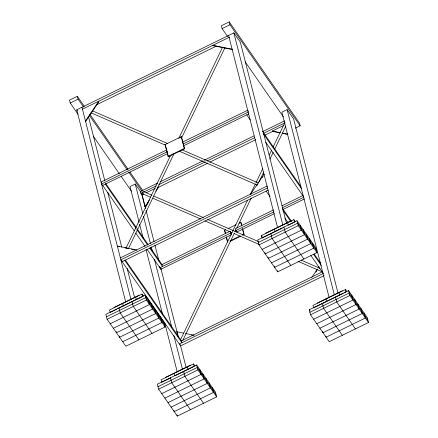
<?xml version="1.0" encoding="UTF-8"?>
<svg xmlns="http://www.w3.org/2000/svg" width="438" height="438" viewBox="0 0 438 438"><rect width="100%" height="100%" fill="white"/><g stroke="black" fill="none" stroke-linecap="round" stroke-linejoin="round"><path stroke-width="0.66" d="M126.089 248.012L170.502 155.578M178.797 138.32L222.323 47.737M128.493 248.477L174.089 153.579M181.496 138.173L224.727 48.202M180.456 339.861L247.371 200.593M250.333 194.434L255.37 183.955M255.962 182.723L262.773 168.548M269.288 154.992L271.653 150.064M273.137 146.982L284.684 122.947M182.854 340.326L234.379 233.104M234.971 231.872L235.858 230.021M236.75 228.176L251.259 197.981M258.957 181.956L263.692 172.096M269.912 159.158L273.17 152.38M274.648 149.298L285.603 126.494M148.268 202.564L145.241 207.086L144.978 206.709L149.522 199.925M157.094 188.619L158.227 186.927L158.49 187.3L155.84 191.258M256.679 185.926L257.812 184.234M262.357 177.45L263.112 176.317M311.768 277.484L317.446 269.003M318.202 267.875L318.963 266.742M315.814 272.206L316.948 270.509M84.364 106.39L77.351 96.283L69.494 100.132L70.222 102.99L78.019 114.219M295.294 128.186L300.129 125.816L299.4 122.958L229.233 21.9L221.376 25.749L222.104 28.607L227.563 36.469M70.222 102.99L78.079 99.141L77.351 96.283M222.104 28.607L229.961 24.758L229.233 21.9M125.722 302.05L76.732 109.834L233.848 32.888L240.347 42.245L286.468 223.194M82.453 109.177L229.096 37.356L229.359 37.734M96.639 104.737L216.284 46.143M165.055 144.6L181.316 136.634L184.584 148.816L168.323 156.782L165.055 144.6L165.312 144.973M179.766 137.893L181.573 137.012M166.916 149.807L101.178 182L101.665 183.905L134.209 230.777M182.701 142.076L247.826 110.179L248.149 111.455M101.665 183.905L167.404 151.712M183.188 143.982L248.308 112.09M102.706 185.405L167.831 153.508M183.61 145.777L248.828 113.842M168.061 156.404L184.321 148.444L181.316 136.634M140.976 192.255L135.243 183.998L130.009 186.566L139.12 222.312M337.999 293.077L293.624 118.972L287.125 109.615L281.886 112.183L329.135 297.539M157.62 183.073L140.439 191.483L140.926 193.393L142.23 195.266M160.078 181.869L203.024 160.834M204.25 160.231L253.952 135.895M262.543 131.685L284.629 120.866M140.926 193.393L156.267 185.882M158.72 184.677L205.351 161.841M207.196 160.938L254.44 137.8M263.643 133.294L285.116 122.777M143.774 194.007L141.967 194.888L144.978 206.709M146.183 192.824L155.216 188.4M279.92 132.873L272.611 131.411L272.348 131.033L283.791 125.432M158.178 187.453L207.88 163.111M209.72 162.208L255.737 139.673M264.941 135.161L272.918 131.258M120.357 257.889L267.005 186.068L267.262 186.44M267.487 187.973L120.844 259.794L180.62 345.878L324.197 275.562M268.264 190.103L122.142 261.667L121.819 260.396M225.406 233.591L224.568 230.311L225.773 229.72M228.182 228.543L236.011 224.71M239.022 223.232L240.829 222.351L241.924 226.003M161.852 264.634L230.049 231.237L231.412 234.007M273.476 209.966L235.387 228.625L235.874 230.53L236.914 232.025L274.385 213.673M282.077 205.756L302.965 195.529M230.049 231.237L230.53 233.147L159.881 267.749L159.558 266.474M235.874 230.53L273.964 211.877M282.565 207.661L303.452 197.434M147.048 249.26L160.921 269.244L231.571 234.642L230.53 233.147M282.986 209.463L304.492 198.929M229.988 240.938L240.227 235.923M242.033 235.042L243.84 234.155L242.499 228.91M230.246 241.316L240.484 236.301M242.893 235.118L244.097 234.527L242.592 228.625M113.875 307.547L139.016 295.234M265.756 233.164L290.898 220.851M143.5 296.187L142.016 294.046L109.544 309.951L110.173 312.431L116.722 309.223M274.517 229.156L275.152 231.631L262.055 238.048L261.426 235.567L293.893 219.662L295.382 221.803M145.12 295.092L105.843 314.331L107.107 319.286L125.821 346.234L165.099 327L163.834 322.04L145.12 295.092L146.385 300.046L165.099 327M297.002 220.708L257.725 239.947L258.989 244.902L277.697 271.85L316.981 252.611L315.716 247.656L297.002 220.708L298.267 225.663L316.981 252.611M117.91 308.642L136.36 299.603L135.731 297.123M136.935 299.324L142.646 296.526L142.016 294.046M275.743 231.341L282.291 228.132M288.812 224.94L294.528 222.143L293.893 219.662M106.472 316.805L145.755 297.572L164.469 324.52M258.354 242.422L297.637 223.188L316.345 250.136M107.107 319.286L146.385 300.046M258.989 244.902L298.267 225.663M110.228 323.775L149.506 304.541L148.241 299.581M262.105 249.392L301.388 230.158L300.123 225.198M113.343 328.27L152.621 309.031L151.362 304.076M271.461 262.866L310.739 243.632L309.48 238.672M122.7 341.744L161.978 322.505L160.719 317.55M181.288 340.901L322.406 271.784M179.317 344.011L323.507 273.394M165.405 377.414L190.541 365.1M317.287 303.03L342.423 290.717M195.025 366.053L193.541 363.912L161.069 379.817L161.704 382.292L170.628 377.923M346.907 291.67L345.423 289.529L312.951 305.434L313.581 307.909M196.651 364.958L157.368 384.192L158.633 389.152L177.346 416.1L216.624 396.861L215.359 391.906L196.651 364.958L197.916 369.913L216.624 396.861M309.25 309.808L348.533 290.575L367.241 317.523L368.506 322.478L329.228 341.717L310.515 314.769L309.25 309.808L310.033 310.936M175.392 375.59L193.601 366.672M314.177 307.618L343.195 293.405M344.339 292.847L346.053 292.009L345.423 289.529M158.003 386.672L197.281 367.438L215.994 394.386M309.885 312.289L349.163 293.049L367.876 320.003M158.633 389.152L197.916 369.913M310.515 314.769L349.792 295.53L348.533 290.575M161.753 393.642L201.031 374.408L199.766 369.448M313.635 319.258L352.913 300.025L351.648 295.064M164.869 398.137L204.152 378.897L202.887 373.942M316.751 323.753L356.034 304.514L354.769 299.554M167.989 402.626L207.267 383.387L206.008 378.432M319.871 328.243L359.149 309.004L357.884 304.049M171.11 407.116L210.388 387.882L209.123 382.921M272.348 131.033L280.325 132.632M282.318 133.032L287.635 134.094M282.581 133.404L287.897 134.466M118.271 246.572L119.601 246.84M124.918 247.903L128.241 248.57M131.564 249.233L134.888 249.901M178.031 336.373L176.859 331.78L183.506 333.11M185.498 333.51L194.138 335.234M191.74 335.081L193.07 335.344M92.374 110.819L167.661 143.554M182.093 149.829L258.639 183.111M90.973 112.78L165.635 145.246M179.438 151.247L256.608 184.803M143.686 191.658L151.844 195.206M153.727 196.027L203.292 217.576M207.683 219.487L258.502 241.584M301.169 260.134L319.992 268.319M142.914 193.897L150.442 197.166M152.95 198.261L200.637 218.995M205.028 220.9L229.496 231.543M230.749 232.085L232.003 232.633M233.887 233.449L258.984 244.36M297.884 261.278L322.352 271.916M229.961 24.758L300.129 125.816M245.105 61.731L283.309 116.754M262.477 131.285L300.983 186.741M263.353 133.749L301.47 188.647M246.731 114.865L250.229 119.908M265.789 142.317L303.906 197.209M349.792 295.53L368.506 322.478M264.251 174.62L263.988 174.247L250.744 194.034L251.001 194.406M282.302 208.105L291.637 221.551M314.199 254.04L320.808 263.561M282.789 210.01L290.569 221.217M313.515 254.264L321.295 265.466M266.167 191.127L270.06 196.728M284.837 218.014L287.952 222.499M310.898 255.546L322.954 272.912M355.415 328.894L336.702 301.941L335.437 296.986M303.884 259.028L285.176 232.08L283.912 227.119M342.319 335.305L323.605 308.357L322.346 303.397M290.794 265.439L272.08 238.491L270.815 233.531M261.426 235.567L262.203 236.69M184.321 148.444L184.584 148.816M243.84 234.155L244.097 234.527M224.568 230.311L225.329 232.655M89.823 114.247L128.027 169.271M129.976 172.079L142.843 190.607M78.079 99.141L83.538 107.003M89.385 115.424L127.195 169.884M128.756 172.129L142.011 191.22M76.732 109.834L77.493 110.934M93.223 136.114L119.344 173.733M121.293 176.536L131.427 191.138M105.618 183.336L136.344 227.585M137.121 228.707L148.011 244.393M150.344 247.755L162.011 264.557L162.498 266.463L149.665 247.979M105.323 184.119L136.048 228.373M136.831 229.496L147.721 245.176M135.764 233.016L145.098 246.463M136.88 250.295L136.618 249.923L117.346 246.068L117.603 246.441M176.859 331.78L177.122 332.152M125.443 260.156L181.452 340.819L181.94 342.724L124.764 260.38M203.533 403.278L184.82 376.324L183.555 371.369M152.002 333.411L133.294 306.463L132.03 301.503M190.437 409.689L171.729 382.741L170.464 377.78M138.912 339.822L120.198 312.874L118.939 307.914M364.126 313.033L365.385 317.988L326.107 337.227L325.79 335.984M361.005 308.538L362.27 313.498L322.987 332.732L322.675 331.495M339.138 292.606L339.768 295.086M287.125 109.615L334.369 294.977M312.595 243.167L313.86 248.122L274.582 267.361L274.265 266.118M326.042 299.017L326.677 301.497M306.359 234.182L307.624 239.137L268.346 258.376L268.029 257.139M303.238 229.693L304.503 234.648L265.225 253.887L264.908 252.644M287.613 222.739L288.242 225.22M233.848 32.888L282.844 225.099M228.609 35.451L277.604 227.667M277.385 270.613L277.697 271.85M240.829 222.351L241.666 225.63M236.586 230.755L236.914 232.025M226.501 237.248L227.503 241.179M226.238 236.87L227.574 242.121M165.482 145.63L168.323 156.782M212.244 387.416L213.509 392.371L174.225 411.61L173.913 410.368M193.541 363.912L194.171 366.392M187.256 366.989L187.891 369.469M141.912 194.018L145.624 208.581M146.128 210.569L154.061 241.683M154.904 244.99L158.95 260.878M160.806 268.16L177.954 335.437M180.297 344.607L186.117 367.46M160.598 267.974L160.921 269.244M135.243 183.998L142.837 213.788M143.511 216.438L150.431 243.577M151.274 246.89L152.457 251.521M154.483 259.466L171.86 327.651M173.886 335.596L182.493 369.36M139.623 224.3L143.166 238.201M146.035 249.452L162.575 314.331M164.6 322.275L177.253 371.922M174.165 373.406L174.795 375.881M157.598 313.055L158.863 318.015L119.579 337.249L119.267 336.012M154.477 308.566L155.742 313.52L116.464 332.76L116.147 331.522M177.029 414.863L177.346 416.1M88.465 116.628L104.852 180.921M107.726 192.189L121.748 247.202M127.151 268.412L134.586 297.577M81.966 107.272L130.962 299.488M122.635 303.539L123.27 306.014M143.374 193.853A1.188 0.849 -66.5 0 1 142.394 193.147A1.188 0.849 -66.5 0 1 143.221 191.702M98.714 101.211L85.465 120.998L85.728 121.37L98.972 101.589L98.714 101.211M232.107 49.176L212.835 45.322L213.098 45.694L232.37 49.554L232.107 49.176"/></g></svg>
